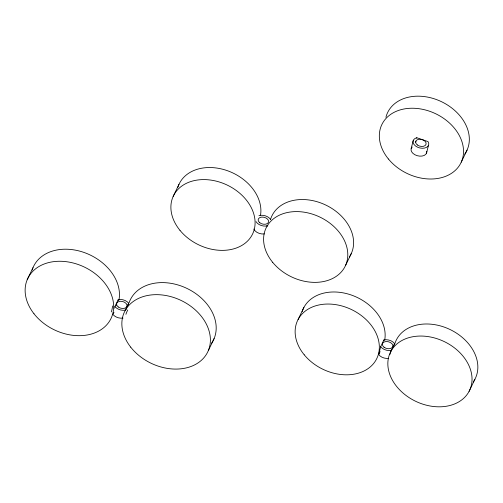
<?xml version="1.0" encoding="UTF-8"?>
<svg xmlns="http://www.w3.org/2000/svg" width="503" height="503" viewBox="0 0 503 503"><rect width="100%" height="100%" fill="white"/><g stroke="black" fill="none" stroke-linecap="round" stroke-linejoin="round"><path stroke-width="0.75" d="M393.723 346.07L394.597 343.631A8.035 5.219 14.1 0 0 383.908 339.927L383.846 340.764M127.951 305.158A33.971 16.436 75.7 0 1 128.661 303.202A8.035 5.219 14.1 0 0 118.236 299.631L118.148 300.587M380.67 346.674L378.696 354.54A8.035 5.219 14.1 0 0 388.643 358.375M118.236 299.631L114.923 306.509L114.665 308.264M411.177 148.574L413.164 140.677M415.673 142.173L415.918 141.186M416.666 138.224L416.786 137.728L428.053 141.62A8.035 5.219 14.1 0 1 424.488 148.083A8.035 5.219 14.1 0 1 414 144.462A8.035 5.219 14.1 0 1 416.786 137.728M426.469 153.358L428.449 145.455M389.976 354.376L390.07 354.005M390.246 353.383L391.353 350.365M125.901 309.615L126.435 308.213M27.2 279.725L33.003 267.665M113.974 312.262L112.942 314.413A8.035 5.219 14.1 0 0 123.034 318.085M173.158 196.453L178.961 184.394M128.686 303.24L125.379 310.118A8.035 5.219 14.1 0 1 114.923 306.509M208.317 350.622L214.121 338.563M298.09 319.512L303.894 307.452M345.523 265.509L351.327 253.449M461.257 162.148L467.061 150.089M383.908 339.927L380.67 346.655A8.035 5.219 14.1 0 0 391.365 350.346L394.604 343.618M378.69 354.558L379.495 352.873M379.696 352.452L380.105 351.61M469.085 391.353A43.931 33.104 25.7 0 0 423.803 336.142A43.931 33.104 25.7 0 0 396.936 386.813A43.931 33.104 25.7 0 0 469.085 391.353L474.889 379.293M385.92 117.3A43.931 33.104 25.7 0 1 441.024 101.468A43.931 33.104 25.7 0 1 464.715 154.188M426.764 151.315A8.035 5.219 14.1 0 1 417.144 155.672A8.035 5.219 14.1 0 1 412.196 147.002M394.836 343.675A43.931 33.104 25.7 0 1 450.43 329.704A43.931 33.104 25.7 0 1 473.229 382.003M302.133 311.665A43.931 33.104 25.7 0 1 351.169 294.978A43.931 33.104 25.7 0 1 384.682 340.166M32.123 270.105A46.182 34.801 25.7 0 1 83.856 252.399A46.182 34.801 25.7 0 1 118.89 300.253M129.057 302.881A46.182 34.801 25.7 0 1 187.405 288.64A46.182 34.801 25.7 0 1 211.549 343.291M125.913 314.306A33.971 19.466 -37.9 0 1 127.724 309.986M112.584 305.962A33.971 14.908 80.5 0 1 111.402 311.91M116.18 305.453A5.017 0.824 -69.9 0 1 116.118 305.78M267.81 225.709A8.035 5.219 14.1 0 1 256.077 221.66M258.963 215.655A8.035 5.219 14.1 0 1 270.696 219.71M264.389 233.926A8.035 5.219 14.1 0 1 253.826 229.003M266.911 225.551A8.035 5.219 14.1 0 1 267.458 226.029M177.886 187.217A43.931 33.104 25.7 0 1 226.922 170.53A43.931 33.104 25.7 0 1 260.428 215.712M270.589 219.22A43.931 33.104 25.7 0 1 325.799 205.067A43.931 33.104 25.7 0 1 349.34 257.027M388.423 158.998A43.931 33.104 25.7 0 0 460.572 163.544A43.931 33.104 25.7 0 0 415.289 108.327A43.931 33.104 25.7 0 0 388.423 158.998M417.333 144.952A5.357 3.483 14.1 0 0 426.035 144.342A5.357 3.483 14.1 0 0 419.32 139.243A5.357 3.483 14.1 0 0 417.333 144.952M304.233 354.81A43.931 33.104 25.7 0 0 376.382 359.349A43.931 33.104 25.7 0 0 331.1 304.133A43.931 33.104 25.7 0 0 304.233 354.81M384.059 347.233A5.357 3.483 14.1 0 0 392.768 346.642A5.357 3.483 14.1 0 0 386.078 341.531A5.357 3.483 14.1 0 0 384.059 347.233M33.984 313.759A46.182 34.801 25.7 0 0 110.107 320.21A46.182 34.801 25.7 0 0 64.082 261.453A46.182 34.801 25.7 0 0 33.984 313.759M130.717 347.158A46.182 34.801 25.7 0 0 206.84 353.609A46.182 34.801 25.7 0 0 160.822 294.846A46.182 34.801 25.7 0 0 130.717 347.158M118.23 306.968A5.357 3.483 14.1 0 0 126.938 306.384A5.357 3.483 14.1 0 0 120.248 301.272A5.357 3.483 14.1 0 0 118.23 306.968M259.812 222.779A5.357 3.483 14.1 0 0 268.52 222.194A5.357 3.483 14.1 0 0 261.83 217.082A5.357 3.483 14.1 0 0 259.812 222.779M179.98 230.355A43.931 33.104 25.7 0 0 252.135 234.895A43.931 33.104 25.7 0 0 206.852 179.684A43.931 33.104 25.7 0 0 179.98 230.355M272.689 262.359A43.931 33.104 25.7 0 0 344.838 266.898A43.931 33.104 25.7 0 0 299.555 211.688A43.931 33.104 25.7 0 0 272.689 262.359"/></g></svg>
